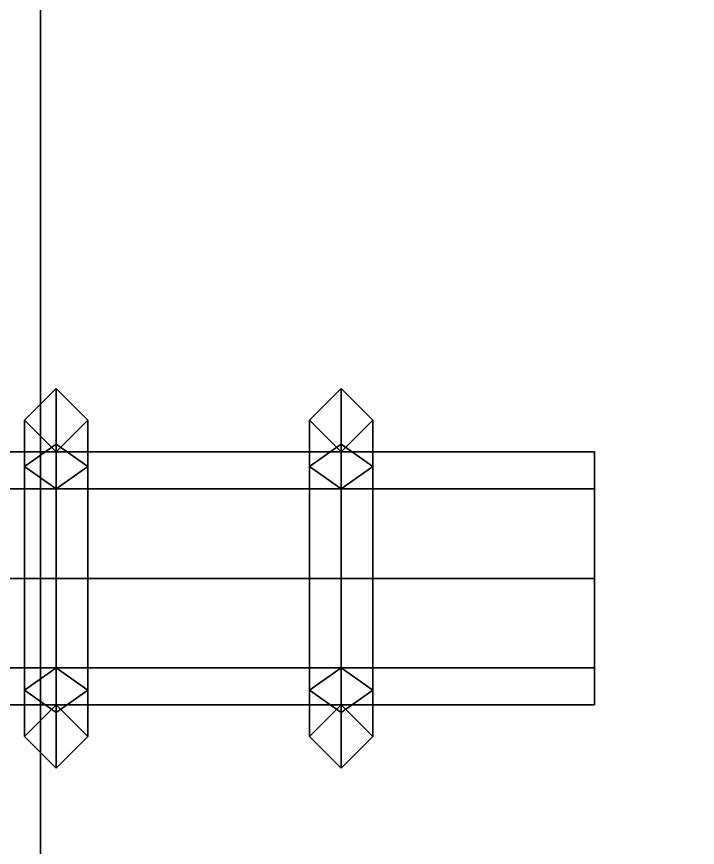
# Model space of a CAD drawing. Header units: millimetres. Extents: x -0.88 to 1, y -1.7 to 8.
# Drawn here: x -0.6125 to -0.3975, y -0.675 to -0.4125 of the extents above; entities that cross this region are included whole.
import ezdxf

# ---------------------------------------------------------------- set-up
doc = ezdxf.new("R2010")
doc.units = ezdxf.units.MM
doc.layers.add('seats', color=3, linetype='Continuous')

msp = doc.modelspace()

# ---------------------------------------------------------------- linework, layer by layer
for points in [[(0.62, 1.3, 0.28), (0.62, -1.14, 0.28), (-0.62, -1.14, 0.28), (-0.62, 1.3, 0.28)], [(-0.1, -1.33, 1.31), (-0.1, 0.25, 1.31), (-0.62, 0.25, 0.85), (-0.62, -1.33, 0.85)], [(-0.61, -0.54, 0.24), (-0.6, -0.53, 0.24), (-0.6, -0.54757, 0.19757), (-0.61, -0.55464, 0.20464)], [(-0.6, -0.53, 0.24), (-0.61, -0.54, 0.24), (-0.61, -0.54, 0.28), (-0.6, -0.53, 0.28)], [(-0.6, -0.53, 0.24), (-0.59, -0.54, 0.24), (-0.59, -0.55464, 0.20464), (-0.6, -0.54757, 0.19757)], [(-0.59, -0.54, 0.24), (-0.6, -0.53, 0.24), (-0.6, -0.53, 0.28), (-0.59, -0.54, 0.28)], [(-0.51, -0.53, 0.24), (-0.52, -0.54, 0.24), (-0.52, -0.54, 0.28), (-0.51, -0.53, 0.28)], [(-0.52, -0.54, 0.24), (-0.51, -0.53, 0.24), (-0.51, -0.54757, 0.19757), (-0.52, -0.55464, 0.20464)], [(-0.5, -0.54, 0.24), (-0.51, -0.53, 0.24), (-0.51, -0.53, 0.28), (-0.5, -0.54, 0.28)], [(-0.51, -0.53, 0.24), (-0.5, -0.54, 0.24), (-0.5, -0.55464, 0.20464), (-0.51, -0.54757, 0.19757)], [(-0.6, -0.55, 0.24), (-0.61, -0.54, 0.24), (-0.61, -0.55464, 0.20464), (-0.6, -0.56172, 0.21172)], [(-0.61, -0.54, 0.24), (-0.6, -0.55, 0.24), (-0.6, -0.55, 0.28), (-0.61, -0.54, 0.28)], [(-0.59, -0.54, 0.24), (-0.6, -0.55, 0.24), (-0.6, -0.56172, 0.21172), (-0.59, -0.55464, 0.20464)], [(-0.6, -0.55, 0.24), (-0.59, -0.54, 0.24), (-0.59, -0.54, 0.28), (-0.6, -0.55, 0.28)], [(-0.52, -0.54, 0.24), (-0.51, -0.55, 0.24), (-0.51, -0.55, 0.28), (-0.52, -0.54, 0.28)], [(-0.51, -0.55, 0.24), (-0.52, -0.54, 0.24), (-0.52, -0.55464, 0.20464), (-0.51, -0.56172, 0.21172)], [(-0.51, -0.55, 0.24), (-0.5, -0.54, 0.24), (-0.5, -0.54, 0.28), (-0.51, -0.55, 0.28)], [(-0.5, -0.54, 0.24), (-0.51, -0.55, 0.24), (-0.51, -0.56172, 0.21172), (-0.5, -0.55464, 0.20464)], [(-0.61, -0.55464, 0.20464), (-0.6, -0.54757, 0.19757), (-0.6, -0.59, 0.18), (-0.61, -0.59, 0.19)], [(-0.6, -0.54757, 0.19757), (-0.59, -0.55464, 0.20464), (-0.59, -0.59, 0.19), (-0.6, -0.59, 0.18)], [(-0.52, -0.55464, 0.20464), (-0.51, -0.54757, 0.19757), (-0.51, -0.59, 0.18), (-0.52, -0.59, 0.19)], [(-0.51, -0.54757, 0.19757), (-0.5, -0.55464, 0.20464), (-0.5, -0.59, 0.19), (-0.51, -0.59, 0.18)], [(-0.665, -0.55, 0.24), (-0.665, -0.56172, 0.26828), (-0.43, -0.56172, 0.26828), (-0.43, -0.55, 0.24)], [(-0.665, -0.56172, 0.21172), (-0.665, -0.55, 0.24), (-0.43, -0.55, 0.24), (-0.43, -0.56172, 0.21172)], [(-0.43, -0.61828, 0.21172), (-0.43, -0.55, 0.24), (-0.43, -0.56172, 0.26828), (-0.43, -0.63, 0.24)], [(-0.43, -0.59, 0.2), (-0.43, -0.56172, 0.21172), (-0.43, -0.55, 0.24), (-0.43, -0.61828, 0.21172)], [(-0.6, -0.56172, 0.21172), (-0.61, -0.55464, 0.20464), (-0.61, -0.59, 0.19), (-0.6, -0.59, 0.2)], [(-0.59, -0.55464, 0.20464), (-0.6, -0.56172, 0.21172), (-0.6, -0.59, 0.2), (-0.59, -0.59, 0.19)], [(-0.51, -0.56172, 0.21172), (-0.52, -0.55464, 0.20464), (-0.52, -0.59, 0.19), (-0.51, -0.59, 0.2)], [(-0.5, -0.55464, 0.20464), (-0.51, -0.56172, 0.21172), (-0.51, -0.59, 0.2), (-0.5, -0.59, 0.19)], [(-0.665, -0.56172, 0.26828), (-0.665, -0.59, 0.28), (-0.43, -0.59, 0.28), (-0.43, -0.56172, 0.26828)], [(-0.665, -0.59, 0.2), (-0.665, -0.56172, 0.21172), (-0.43, -0.56172, 0.21172), (-0.43, -0.59, 0.2)], [(-0.43, -0.63, 0.24), (-0.43, -0.56172, 0.26828), (-0.43, -0.59, 0.28), (-0.43, -0.61828, 0.26828)], [(-0.665, -0.59, 0.28), (-0.665, -0.61828, 0.26828), (-0.43, -0.61828, 0.26828), (-0.43, -0.59, 0.28)], [(-0.665, -0.61828, 0.21172), (-0.665, -0.59, 0.2), (-0.43, -0.59, 0.2), (-0.43, -0.61828, 0.21172)], [(-0.6, -0.59, 0.2), (-0.61, -0.59, 0.19), (-0.61, -0.62536, 0.20464), (-0.6, -0.61828, 0.21172)], [(-0.61, -0.59, 0.19), (-0.6, -0.59, 0.18), (-0.6, -0.63243, 0.19757), (-0.61, -0.62536, 0.20464)], [(-0.59, -0.59, 0.19), (-0.6, -0.59, 0.2), (-0.6, -0.61828, 0.21172), (-0.59, -0.62536, 0.20464)], [(-0.6, -0.59, 0.18), (-0.59, -0.59, 0.19), (-0.59, -0.62536, 0.20464), (-0.6, -0.63243, 0.19757)], [(-0.52, -0.59, 0.19), (-0.51, -0.59, 0.18), (-0.51, -0.63243, 0.19757), (-0.52, -0.62536, 0.20464)], [(-0.51, -0.59, 0.2), (-0.52, -0.59, 0.19), (-0.52, -0.62536, 0.20464), (-0.51, -0.61828, 0.21172)], [(-0.51, -0.59, 0.18), (-0.5, -0.59, 0.19), (-0.5, -0.62536, 0.20464), (-0.51, -0.63243, 0.19757)], [(-0.5, -0.59, 0.19), (-0.51, -0.59, 0.2), (-0.51, -0.61828, 0.21172), (-0.5, -0.62536, 0.20464)], [(-0.665, -0.61828, 0.26828), (-0.665, -0.63, 0.24), (-0.43, -0.63, 0.24), (-0.43, -0.61828, 0.26828)], [(-0.665, -0.63, 0.24), (-0.665, -0.61828, 0.21172), (-0.43, -0.61828, 0.21172), (-0.43, -0.63, 0.24)], [(-0.6, -0.61828, 0.21172), (-0.61, -0.62536, 0.20464), (-0.61, -0.64, 0.24), (-0.6, -0.63, 0.24)], [(-0.59, -0.62536, 0.20464), (-0.6, -0.61828, 0.21172), (-0.6, -0.63, 0.24), (-0.59, -0.64, 0.24)], [(-0.51, -0.61828, 0.21172), (-0.52, -0.62536, 0.20464), (-0.52, -0.64, 0.24), (-0.51, -0.63, 0.24)], [(-0.5, -0.62536, 0.20464), (-0.51, -0.61828, 0.21172), (-0.51, -0.63, 0.24), (-0.5, -0.64, 0.24)], [(-0.61, -0.62536, 0.20464), (-0.6, -0.63243, 0.19757), (-0.6, -0.65, 0.24), (-0.61, -0.64, 0.24)], [(-0.6, -0.63243, 0.19757), (-0.59, -0.62536, 0.20464), (-0.59, -0.64, 0.24), (-0.6, -0.65, 0.24)], [(-0.52, -0.62536, 0.20464), (-0.51, -0.63243, 0.19757), (-0.51, -0.65, 0.24), (-0.52, -0.64, 0.24)], [(-0.51, -0.63243, 0.19757), (-0.5, -0.62536, 0.20464), (-0.5, -0.64, 0.24), (-0.51, -0.65, 0.24)], [(-0.6, -0.63, 0.24), (-0.61, -0.64, 0.24), (-0.61, -0.64, 0.28), (-0.6, -0.63, 0.28)], [(-0.59, -0.64, 0.24), (-0.6, -0.63, 0.24), (-0.6, -0.63, 0.28), (-0.59, -0.64, 0.28)], [(-0.51, -0.63, 0.24), (-0.52, -0.64, 0.24), (-0.52, -0.64, 0.28), (-0.51, -0.63, 0.28)], [(-0.5, -0.64, 0.24), (-0.51, -0.63, 0.24), (-0.51, -0.63, 0.28), (-0.5, -0.64, 0.28)], [(-0.61, -0.64, 0.24), (-0.6, -0.65, 0.24), (-0.6, -0.65, 0.28), (-0.61, -0.64, 0.28)], [(-0.6, -0.65, 0.24), (-0.59, -0.64, 0.24), (-0.59, -0.64, 0.28), (-0.6, -0.65, 0.28)], [(-0.52, -0.64, 0.24), (-0.51, -0.65, 0.24), (-0.51, -0.65, 0.28), (-0.52, -0.64, 0.28)], [(-0.51, -0.65, 0.24), (-0.5, -0.64, 0.24), (-0.5, -0.64, 0.28), (-0.51, -0.65, 0.28)]]:
    msp.add_3dface(points)
at = {"layer": 'seats'}
for points in [[(-0.605, -1.25, 1.22), (-0.605, 0.18, 1.22), (-0.625, 0.2, 1.205), (-0.625, -1.27, 1.205)], [(-0.295, -1.25, 1.22), (-0.295, 0.18, 1.22), (-0.605, 0.18, 1.22), (-0.605, -1.25, 1.22)]]:
    msp.add_3dface(points, dxfattribs=at)

doc.saveas('drawing.dxf')
